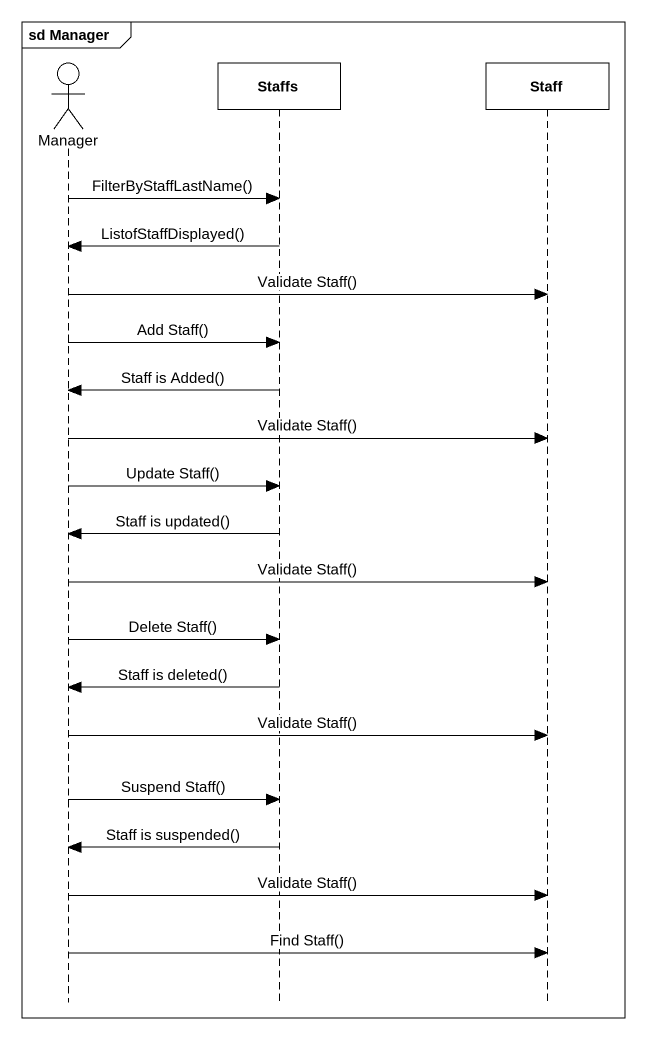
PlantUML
@startuml
mainframe sd Manager
hide footbox
actor Manager
participant Staffs
participant Staff

Manager -> Staffs : FilterByStaffLastName()
Staffs -> Manager : ListofStaffDisplayed()
Manager -> Staff : Validate Staff()
Manager -> Staffs : Add Staff()
Staffs -> Manager : Staff is Added()
Manager -> Staff : Validate Staff()
Manager -> Staffs : Update Staff()
Staffs -> Manager : Staff is updated()
Manager -> Staff : Validate Staff()
Manager -> Staffs : Delete Staff()
Staffs -> Manager : Staff is deleted()
Manager -> Staff : Validate Staff()
Manager -> Staffs : Suspend Staff()
Staffs -> Manager : Staff is suspended()
Manager -> Staff : Validate Staff()
Manager -> Staff : Find Staff()
@enduml
